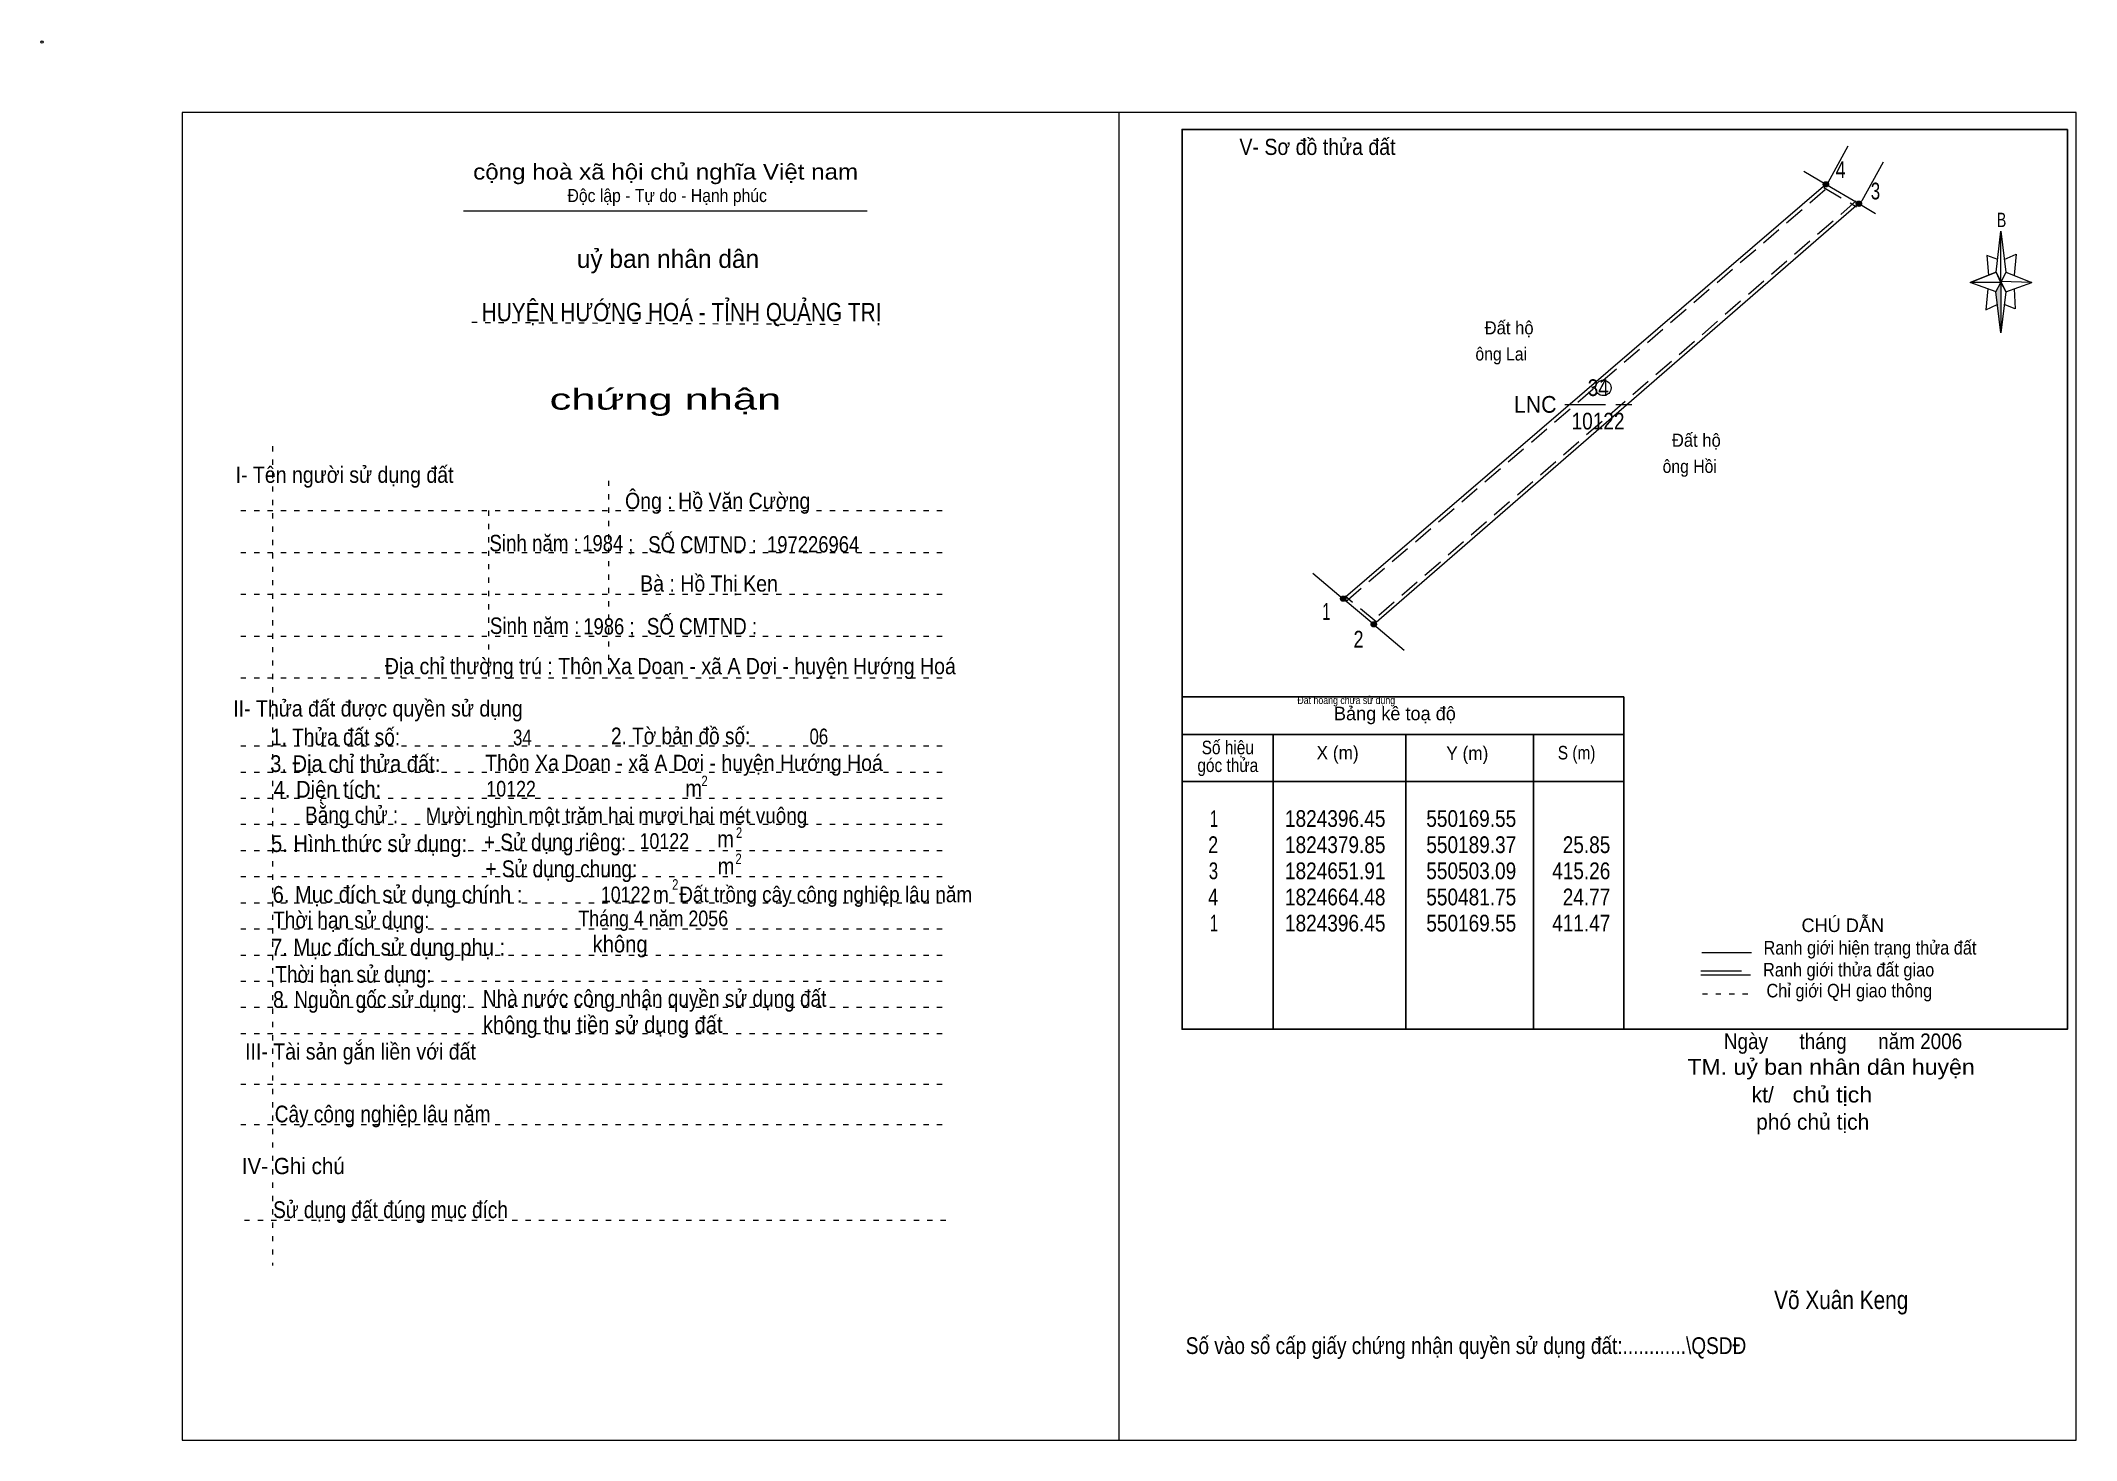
# Model space of a CAD drawing. Header units: centimetres. Extents: x -1.6 to 37.4, y -1.3 to 25.5.
import ezdxf
from ezdxf.enums import TextEntityAlignment as Align

# ---------------------------------------------------------------- set-up
doc = ezdxf.new("R2010")
doc.units = ezdxf.units.CM
doc.header["$LTSCALE"] = 0.13
for name, pattern in [('DOTTED', [1.5, 0.3, -1.2]), ('LONG_DASHED', [7.5, 6, -1.5]), ('MEDIUM_DASHED', [4.5, 3, -1.5])]:
    doc.linetypes.add(name, pattern=pattern)
for name, color, linetype, lineweight in [('1', 7, 'DOTTED', 13), ('10', 7, 'Continuous', 13), ('2', 7, 'Continuous', 25), ('3', 7, 'Continuous', 13), ('30', 7, 'Continuous', 13), ('32', 7, 'LONG_DASHED', 13), ('33', 7, 'LONG_DASHED', 13), ('35', 7, 'Continuous', 13)]:
    doc.layers.add(name, color=color, linetype=linetype, lineweight=lineweight)

msp = doc.modelspace()

# ---------------------------------------------------------------- hatches: boundary and pattern name
at = {"layer": '30'}
msp.add_hatch(color=256, dxfattribs=at).paths.add_polyline_path([(35.91, 20.87), (35.91, 19.91), (35.81, 20.69)])
at = {"layer": '32'}
for points in [[(32.6117, 22.7492, 1), (32.5117, 22.7492, 1)], [(33.2427, 22.3775, 1), (33.1427, 22.3775, 1)], [(23.3811, 14.8245, 1), (23.2811, 14.8245, 1)], [(23.9671, 14.3337, 1), (23.8671, 14.3337, 1)]]:
    msp.add_hatch(color=256, dxfattribs=at).paths.add_polyline_path(points)

# ---------------------------------------------------------------- linework, layer by layer
at = {"layer": '1', "linetype": 'Continuous'}
msp.add_line((6.51, 22.24), (14.23, 22.24), dxfattribs=at)
at = {"layer": '1'}
for p, q in [((6.67, 20.11), (13.82, 20.07)), ((2.86, 17.74), (2.86, 2.07)), ((9.28, 17.08), (9.28, 13.31)), ((2.25, 16.51), (15.75, 16.51)), ((6.99, 16.51), (6.99, 13.31)), ((2.25, 15.71), (15.75, 15.71)), ((2.25, 14.91), (15.75, 14.91)), ((2.25, 14.11), (15.75, 14.11)), ((2.25, 13.31), (15.75, 13.31)), ((2.25, 12.01), (15.75, 12.01)), ((2.25, 11.51), (15.75, 11.51)), ((2.25, 11.01), (15.75, 11.01)), ((2.25, 10.51), (15.75, 10.51)), ((2.25, 10.01), (15.75, 10.01)), ((2.25, 9.51), (15.75, 9.51)), ((2.25, 9.01), (15.75, 9.01)), ((2.25, 8.51), (15.75, 8.51)), ((2.25, 8.01), (15.75, 8.01)), ((2.25, 7.51), (15.75, 7.51)), ((2.25, 7.01), (15.75, 7.01)), ((2.25, 6.51), (15.75, 6.51)), ((2.25, 5.54), (15.75, 5.54)), ((2.25, 4.77), (15.75, 4.77)), ((2.32, 2.94), (15.82, 2.94))]:
    msp.add_line(p, q, dxfattribs=at)
at = {"layer": '1', "linetype": 'Continuous'}
msp.add_circle((28.3054, 18.8563), 0.1483, dxfattribs=at)
at = {"layer": '10'}
for p, q in [((32.14, 23), (32.56, 22.75)), ((22.75, 15.31), (23.33, 14.82)), ((23.92, 14.33), (24.5, 13.84))]:
    msp.add_line(p, q, dxfattribs=at)
at = {"layer": '10', "linetype": 'MEDIUM_DASHED'}
for p, q in [((23.38, 14.77), (32.61, 22.7)), ((32.52, 22.69), (33.15, 22.32)), ((33.14, 22.43), (23.87, 14.38)), ((23.96, 14.38), (23.37, 14.87))]:
    msp.add_line(p, q, dxfattribs=at)
at = {"layer": '10'}
for points in [[(32.98, 23.48), (32.6, 22.78), (32.56, 22.75)], [(33.66, 23.17), (33.25, 22.43), (33.19, 22.38), (33.51, 22.19)]]:
    msp.add_lwpolyline(points, dxfattribs=at)
msp.add_lwpolyline([(23.92, 14.33), (23.33, 14.82), (32.56, 22.75), (33.19, 22.38)], close=True, dxfattribs=at)
msp.add_circle((-1.55, 25.47), 0.025, dxfattribs=at)
at = {"layer": '2'}
for p, q in [((20.25, 12.95), (28.7, 12.95)), ((28.7, 6.59), (28.7, 12.95)), ((20.25, 12.23), (28.7, 12.23)), ((21.99, 6.59), (21.99, 12.23)), ((24.53, 10.89), (24.53, 12.23)), ((26.97, 12.23), (26.97, 6.59)), ((20.25, 11.33), (28.7, 11.33))]:
    msp.add_line(p, q, dxfattribs=at)
msp.add_lwpolyline([(37.18, 23.8), (20.25, 23.8), (20.25, 6.59), (37.18, 6.59)], close=True, dxfattribs=at)
msp.add_lwpolyline([(24.53, 6.59), (24.53, 10.39), (24.53, 10.89)], dxfattribs=at)
at = {"layer": '3'}
msp.add_line((19.04, 24.12), (19.04, -1.27), dxfattribs=at)
for points in [[(19.04, 24.12), (1.13, 24.12), (1.13, -1.27), (19.04, -1.27)], [(19.04, -1.27), (37.35, -1.27), (37.35, 24.12), (19.04, 24.12)]]:
    msp.add_lwpolyline(points, dxfattribs=at)
at = {"layer": '30'}
for p, q in [((35.82, 21.07), (35.91, 21.85)), ((36, 21.07), (36.5, 20.87)), ((35.82, 20.69), (35.32, 20.87)), ((36, 20.69), (35.91, 19.91)), ((36.16, 20.75), (36.18, 20.37)), ((36.18, 20.37), (35.97, 20.45))]:
    msp.add_line(p, q, dxfattribs=at)
for points in [[(35.91, 21.85), (36, 21.07), (35.91, 20.87)], [(35.91, 20.87), (35.32, 20.87), (35.82, 21.07), (36, 20.69), (36.5, 20.87), (35.91, 20.89)], [(35.91, 20.87), (35.91, 19.91), (35.81, 20.69)]]:
    msp.add_lwpolyline(points, close=True, dxfattribs=at)
for points in [[(35.97, 21.31), (36.2, 21.41), (36.16, 21.01)], [(35.91, 20.87), (35.82, 21.07), (35.32, 20.87)], [(35.85, 21.31), (35.64, 21.39), (35.67, 21.01)], [(35.66, 20.75), (35.62, 20.35), (35.84, 20.45)], [(35.91, 20.87), (36, 20.69), (36.5, 20.87)]]:
    msp.add_lwpolyline(points, dxfattribs=at)
at = {"layer": '32'}
for centre in [(32.5617, 22.7492), (33.1927, 22.3775), (23.3311, 14.8245), (23.9171, 14.3337)]:
    msp.add_circle(centre, 0.05, dxfattribs=at)
at = {"layer": '33'}
msp.add_line((27.57, 18.54), (28.85, 18.54), dxfattribs=at)
at = {"layer": '35'}
for p, q in [((30.19, 8.06), (31.14, 8.06)), ((30.17, 7.63), (31.12, 7.63))]:
    msp.add_line(p, q, dxfattribs=at)
at = {"layer": '35', "linetype": 'LONG_DASHED'}
msp.add_line((30.17, 7.71), (31.12, 7.71), dxfattribs=at)
at = {"layer": '35', "linetype": 'DOTTED'}
msp.add_line((30.2, 7.27), (31.19, 7.27), dxfattribs=at)

# ---------------------------------------------------------------- texts
at = {"layer": '1'}
for s, height, width, p in [('V- Sơ đồ thửa đất', 0.31, 0.9, (22.84, 23.31)), ('cộng hoà xã hội chủ nghĩa Việt nam', 0.3, 1.15, (10.375, 22.84)), ('Độc lập - Tự do - Hạnh phúc', 0.25, 0.9, (10.405, 22.41)), ('chứng nhận', 0.4, 1.55, (10.37, 18.44)), ('I- Tên người sử dụng đất', 0.31, 0.9, (4.235, 17.04)), ('II- Thửa đất được quyền sử dụng', 0.31, 0.9, (4.875, 12.57)), ('Đât hoang chưa sử dụng', 0.1478, 0.85, (23.39, 12.81)), ('III- Tài sản gắn liền với đất', 0.31, 0.9, (4.54, 6.01)), ('IV- Ghi chú', 0.31, 0.95, (3.255, 3.82))]:
    msp.add_text(s, height=height, dxfattribs=dict(at, width=width)).set_placement(p, align=Align.CENTER)
msp.add_text('uỷ ban nhân dân', height=0.35, dxfattribs=at).set_placement((10.42, 21.15), align=Align.CENTER)
at = {"layer": '10'}
for s, width, p in [('  Đất hộ', 0.95, (25.86, 19.88)), ('ông Lai', 0.9, (25.86, 19.38)), ('  Đất hộ', 0.95, (29.44, 17.73)), ('ông Hồi', 0.9, (29.44, 17.23))]:
    msp.add_text(s, height=0.25, dxfattribs=dict(at, width=width)).set_placement(p)
for s, height, width, p in [('Ông : Hồ Văn Cường', 0.31, 0.9, (11.37, 16.54)), ('Sinh năm :', 0.3149, 0.85, (7.86, 15.73)), ('1984 ;', 0.31, 0.85, (9.27, 15.73)), ('SỐ CMTND :  197226964', 0.31, 0.85, (12.06, 15.71)), ('Bà : Hồ Thị Ken', 0.31, 0.9, (11.205, 14.96)), ('Sinh năm :', 0.3149, 0.85, (7.87, 14.15)), ('1986 ;', 0.31, 0.85, (9.29, 14.14)), ('SỐ CMTND :', 0.3149, 0.85, (11.07, 14.14)), ('Địa chỉ thường trú : Thôn Xa Doan - xã A Dơi - huyện Hướng Hoá', 0.31, 0.9, (10.465, 13.38)), ('34', 0.3, 0.8, (7.635, 12.02)), ('06', 0.3, 0.8, (13.305, 12.04)), (' Thôn Xa Doan - xã A Dơi - huyện Hướng Hoá', 0.31, 0.9, (10.675, 11.53)), ('10122', 0.3, 0.85, (7.42, 11.04)), ('Mười nghìn một trăm hai mươi hai mét vuông ', 0.3, 0.9, (9.485, 10.53)), ('10122', 0.3, 0.85, (10.35, 10.04)), ('m  Đất trồng cây công nghiệp lâu năm ', 0.3, 0.9, (13.235, 9.02)), ('10122', 0.3, 0.85, (9.61, 9.02)), ('Tháng 4 năm 2056 ', 0.3, 0.85, (10.185, 8.56)), ('Ngày      tháng      năm 2006', 0.3, 0.9, (32.89, 6.21)), ('TM. uỷ ban nhân dân huyện', 0.3, 1.1, (32.66, 5.72)), ('chủ tịch', 0.3, 1.1, (32.685, 5.19)), ('Võ Xuân Keng ', 0.35, 0.85, (32.91, 1.24))]:
    msp.add_text(s, height=height, dxfattribs=dict(at, width=width)).set_placement(p, align=Align.CENTER)
for s, p in [('kt/ ', (31.41, 5.19)), ('phó chủ tịch ', (32.365, 4.67))]:
    msp.add_text(s, height=0.3, dxfattribs=at).set_placement(p, align=Align.CENTER)
at = {"layer": '2'}
for s, height, width, p in [('HUYỆN HƯỚNG HOÁ - TỈNH QUẢNG TRỊ', 0.35, 0.85, (10.68, 20.13)), ('Số hiệu', 0.2591, 0.85, (21.125, 11.85)), ('3. Địa chỉ thửa đất:', 0.32, 0.9, (4.44, 11.51)), ('góc thửa', 0.2591, 0.85, (21.125, 11.51)), ('X (m)', 0.2591, 0.95, (23.225, 11.75)), ('Y (m)', 0.2591, 0.95, (25.705, 11.74)), ('S (m)', 0.2591, 0.85, (27.795, 11.75)), ('Số vào sổ cấp giấy chứng nhận quyền sử dụng đất:............\\QSDĐ', 0.32, 0.85, (25.68, 0.38))]:
    msp.add_text(s, height=height, dxfattribs=dict(at, width=width)).set_placement(p, align=Align.CENTER)
msp.add_text('Bảng kê toạ độ', height=0.2591, dxfattribs=at).set_placement((24.32, 12.5), align=Align.CENTER)
for s, height, width, p in [('1. Thửa đất số:', 0.32, 0.85, (2.83, 12.02)), ('2. Tờ bản đồ số:', 0.32, 0.85, (9.33, 12.04)), ('4. Diện tích:', 0.32, 0.9, (2.88, 11.02)), ('m', 0.32, 0.9, (10.75, 11.04)), ('2', 0.2, 0.8, (11.06, 11.24)), ('Bằng chử :', 0.32, 0.85, (3.48, 10.53)), ('5. Hình thức sử dụng:', 0.32, 0.9, (2.83, 9.98)), ('+ Sử dụng riêng:', 0.32, 0.85, (6.9, 10.01)), ('m', 0.32, 0.9, (11.36, 10.07)), ('2', 0.2, 0.8, (11.72, 10.25)), ('+ Sử dụng chung:', 0.32, 0.85, (6.93, 9.5)), ('m', 0.32, 0.9, (11.37, 9.55)), ('2', 0.2, 0.8, (11.71, 9.75)), ('6. Mục đích sử dụng chính : ', 0.32, 0.9, (2.86, 9.01)), ('2', 0.2, 0.8, (10.5, 9.26)), ('Thời hạn sử dụng: ', 0.32, 0.85, (2.87, 8.52)), ('7. Mục đích sử dụng phụ : ', 0.32, 0.9, (2.83, 8)), ('không', 0.32, 0.9, (8.98, 8.06)), ('Thời hạn sử dụng: ', 0.32, 0.85, (2.91, 7.48)), ('8. Nguồn gốc sử dụng: ', 0.32, 0.85, (2.87, 7)), ('Nhà nước công nhận quyền sử dụng đất  ', 0.32, 0.85, (6.88, 7.02)), ('không thu tiền sử dụng đất', 0.32, 0.9, (6.88, 6.52)), ('Cây công nghiệp lâu năm', 0.32, 0.85, (2.9, 4.81)), ('Sử dụng đất đúng mục đích', 0.32, 0.85, (2.87, 2.98))]:
    msp.add_text(s, height=height, dxfattribs=dict(at, width=width)).set_placement(p)
at = {"layer": '30', "width": 0.75}
msp.add_text('B', height=0.2756, dxfattribs=at).set_placement((35.92, 21.93), align=Align.CENTER)
at = {"layer": '30'}
for s, width, p in [('1', 0.65, (20.94, 10.46)), ('1824396.45', 0.85, (24.14, 10.46)), ('550169.55', 0.85, (26.64, 10.46)), ('550169.55', 0.85, (26.64, 10.46)), ('2', 0.8, (20.94, 9.96)), ('1824379.85', 0.85, (24.14, 9.96)), ('550189.37', 0.85, (26.64, 9.96)), ('25.85', 0.85, (28.44, 9.96)), ('3', 0.75, (20.94, 9.46)), ('1824651.91', 0.85, (24.14, 9.46)), ('550503.09', 0.85, (26.64, 9.46)), ('415.26', 0.85, (28.44, 9.46)), ('4', 0.8, (20.94, 8.96)), ('1824664.48', 0.85, (24.14, 8.96)), ('550481.75', 0.85, (26.64, 8.96)), ('24.77', 0.85, (28.44, 8.96)), ('1', 0.65, (20.94, 8.46)), ('1824396.45', 0.85, (24.14, 8.46)), ('550169.55', 0.85, (26.64, 8.46)), ('411.47', 0.85, (28.44, 8.46))]:
    msp.add_text(s, height=0.32, dxfattribs=dict(at, width=width)).set_placement(p, align=Align.RIGHT)
at = {"layer": '32'}
for s, width, p in [('4', 0.8, (32.845, 22.87)), ('3', 0.75, (33.51, 22.46)), ('1', 0.65, (23.01, 14.42)), ('2', 0.8, (23.625, 13.89))]:
    msp.add_text(s, height=0.32, dxfattribs=dict(at, width=width)).set_placement(p, align=Align.CENTER)
at = {"layer": '33', "width": 0.95}
msp.add_text('LNC', height=0.32, dxfattribs=at).set_placement((27.41, 18.38), align=Align.RIGHT)
at = {"layer": '33', "width": 0.85}
for s, p in [('34', (28.21, 18.7)), ('10122', (28.205, 18.06))]:
    msp.add_text(s, height=0.32, dxfattribs=at).set_placement(p, align=Align.CENTER)
at = {"layer": '35'}
msp.add_text('CHÚ DẪN', height=0.2591, dxfattribs=at).set_placement((32.885, 8.45), align=Align.CENTER)
at = {"layer": '35', "width": 0.9}
for s, p in [('Ranh giới hiện trạng thửa đất', (33.405, 8.02)), ('Ranh giới thửa đất giao ', (33.04, 7.6)), ('Chỉ giới QH giao thông', (33.01, 7.2))]:
    msp.add_text(s, height=0.2591, dxfattribs=at).set_placement(p, align=Align.CENTER)

doc.saveas('drawing.dxf')
